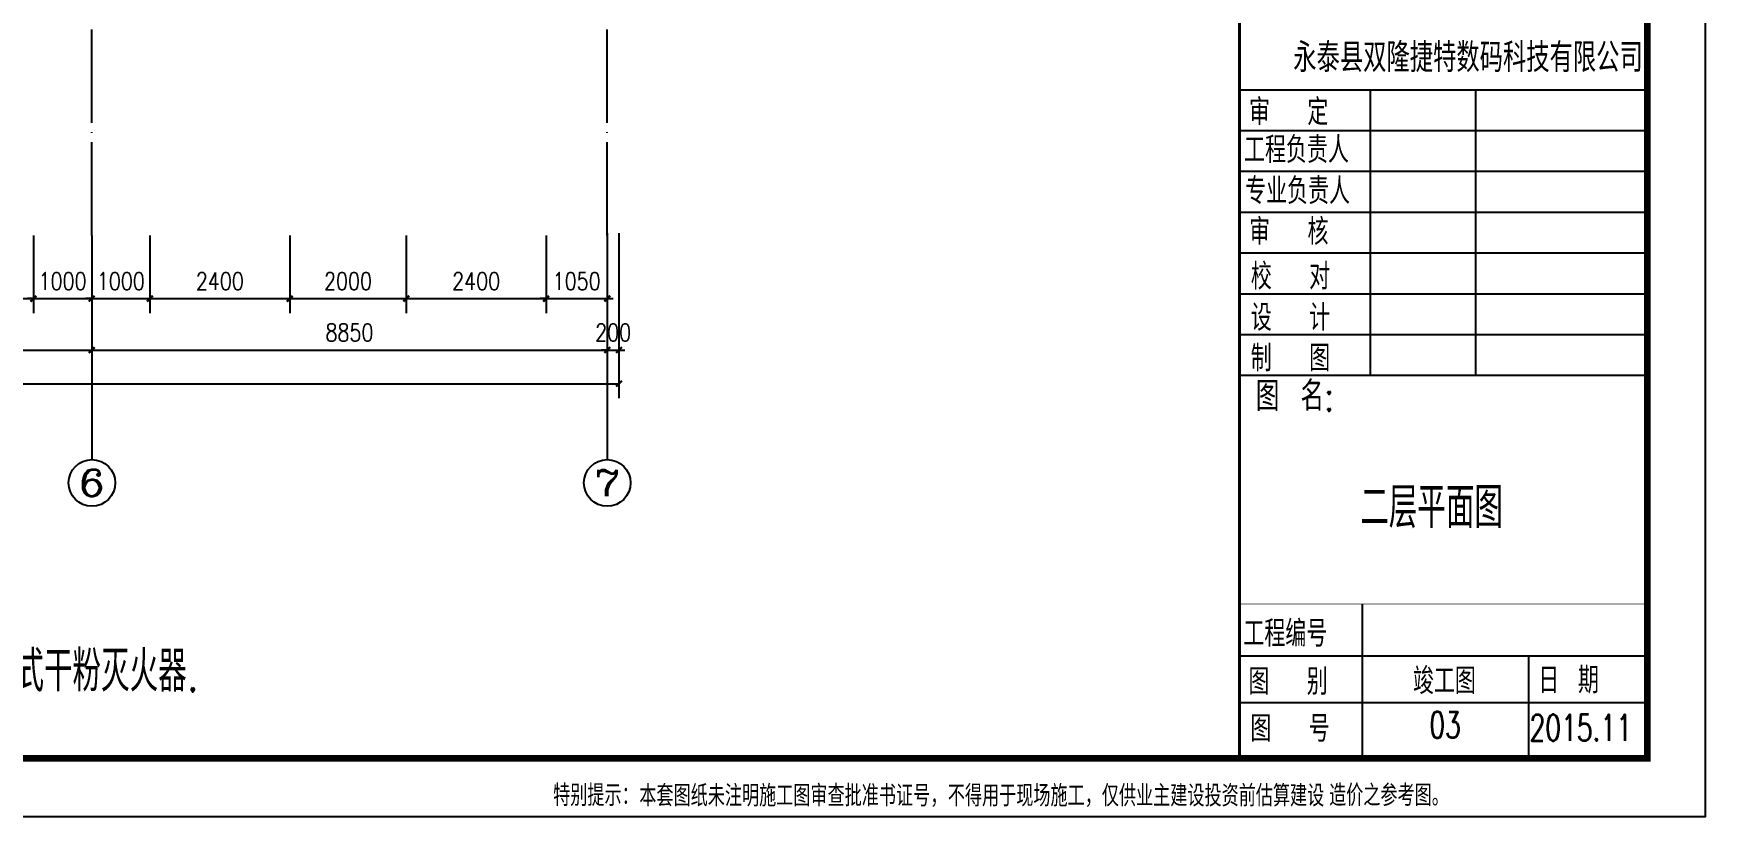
# Model space of a CAD drawing. Header units: millimetres. Extents: x 591771 to 1936534, y -622016 to 355666.
# Drawn here: x 650656 to 679360, y 164228 to 177662 of the extents above; entities that cross this region are included whole.
import ezdxf
from ezdxf.enums import TextEntityAlignment as Align

# ---------------------------------------------------------------- set-up
doc = ezdxf.new("R2010")
doc.units = ezdxf.units.MM
doc.header["$LTSCALE"] = 80
doc.linetypes.add('DOTE', pattern=[2.42, 2, -0.2, 0.02, -0.2])
for name, color, linetype in [('\\M+5BDA8-\\M+5B3DF\\M+5B4E7', 3, 'Continuous'), ('\\M+5BDA8-\\M+5D6E1', 17, 'DOTE'), ('\\M+5BDA8-\\M+5D6E1-\\M+5B1EA\\M+5D7A2', 3, 'Continuous'), ('\\M+5CDBC\\M+5BFF2', 252, 'Continuous'), ('AXIS_TEXT', 7, 'Continuous'), ('HZ', 2, 'Continuous'), ('PUB_TEXT', 7, 'Continuous')]:
    doc.layers.add(name, color=color, linetype=linetype)
doc.styles.add('_HZTXT', font='txt.shx', dxfattribs={"width": 0.8, "bigfont": 'hztxt.shx'})
doc.styles.add('A-AXIS-LABEL', font='COMPLEX', dxfattribs={"bigfont": 'GBCBIG'})
doc.styles.add('COMPLEX', font='COMPLEX')
doc.styles.add('DIM_FONT', font='SIMPLEX.shx', dxfattribs={"width": 0.8})
doc.dimstyles.new('DIMN', dxfattribs={"dimtxt": 300, "dimasz": 100, "dimexe": 250, "dimexo": 300, "dimgap": 150, "dimtad": 1, "dimdec": 0, "dimzin": 0, "dimdsep": 46, "dimtxsty": 'DIM_FONT', "dimblk": 'ARCHTICK', "dimcen": 0.09, "dimclrt": 7, "dimazin": 2, "dimtfac": 1, "dimtdec": 0, "dimtix": 1, "dimtmove": 2, "dimatfit": 3, "dimldrblk": 'ARCHTICK', "dimfxl": 0, "dimtolj": 1, "dimtzin": 0, "dimarcsym": 0})

# ---------------------------------------------------------------- blocks, each defined once
blk = doc.blocks.new('_ArchTick')
at = {"color": 0, "linetype": 'ByBlock', "const_width": 0.4}
blk.add_lwpolyline([(-0.5, -0.5), (0.5, 0.5)], dxfattribs=at)
blk = doc.blocks.new('*D489')
at = {"layer": '\\M+5BDA8-\\M+5B3DF\\M+5B4E7', "color": 0, "lineweight": -2, "transparency": 16777216}
for p, q in [((648256, 174196), (648256, 172863)), ((650656, 174196), (650656, 172863)), ((648256, 173113), (650656, 173113))]:
    blk.add_line(p, q, dxfattribs=at)
at = {"layer": 'Defpoints', "color": 0, "transparency": 16777216}
for p in [(648256, 174496), (650656, 174496), (650656, 173113)]:
    blk.add_point(p, dxfattribs=at)
at = {"layer": '\\M+5BDA8-\\M+5B3DF\\M+5B4E7', "color": 0, "lineweight": -2, "transparency": 16777216, "xscale": 100, "yscale": 100, "zscale": 100, "rotation": 180}
blk.add_blockref('_ArchTick', (648256, 173113), dxfattribs=at)
at = {"layer": '\\M+5BDA8-\\M+5B3DF\\M+5B4E7', "color": 0, "lineweight": -2, "transparency": 16777216, "xscale": 100, "yscale": 100, "zscale": 100}
blk.add_blockref('_ArchTick', (650656, 173113), dxfattribs=at)
at = {"layer": '\\M+5BDA8-\\M+5B3DF\\M+5B4E7', "color": 7, "transparency": 16777216, "insert": (649456, 173413), "char_height": 300, "attachment_point": 5, "style": 'DIM_FONT'}
blk.add_mtext('\\A1;2400', dxfattribs=at)
blk = doc.blocks.new('*D490')
at = {"layer": '\\M+5BDA8-\\M+5B3DF\\M+5B4E7', "color": 0, "lineweight": -2, "transparency": 16777216}
for p, q in [((650656, 174196), (650656, 172863)), ((651656, 174196), (651656, 172863)), ((650656, 173113), (650556, 173113)), ((650656, 173113), (651656, 173113)), ((651656, 173113), (651756, 173113))]:
    blk.add_line(p, q, dxfattribs=at)
at = {"layer": 'Defpoints', "color": 0, "transparency": 16777216}
for p in [(650656, 174496), (651656, 174496), (651656, 173113)]:
    blk.add_point(p, dxfattribs=at)
at = {"layer": '\\M+5BDA8-\\M+5B3DF\\M+5B4E7', "color": 0, "lineweight": -2, "transparency": 16777216, "xscale": 100, "yscale": 100, "zscale": 100}
blk.add_blockref('_ArchTick', (650656, 173113), dxfattribs=at)
at = {"layer": '\\M+5BDA8-\\M+5B3DF\\M+5B4E7', "color": 0, "lineweight": -2, "transparency": 16777216, "xscale": 100, "yscale": 100, "zscale": 100, "rotation": 180}
blk.add_blockref('_ArchTick', (651656, 173113), dxfattribs=at)
at = {"layer": '\\M+5BDA8-\\M+5B3DF\\M+5B4E7', "color": 7, "transparency": 16777216, "insert": (651156, 173413), "char_height": 300, "attachment_point": 5, "style": 'DIM_FONT'}
blk.add_mtext('\\A1;1000', dxfattribs=at)
blk = doc.blocks.new('*D491')
at = {"layer": '\\M+5BDA8-\\M+5B3DF\\M+5B4E7', "color": 0, "lineweight": -2, "transparency": 16777216}
for p, q in [((651656, 174196), (651656, 172863)), ((652656, 174196), (652656, 172863)), ((651656, 173113), (651556, 173113)), ((651656, 173113), (652656, 173113)), ((652656, 173113), (652756, 173113))]:
    blk.add_line(p, q, dxfattribs=at)
at = {"layer": 'Defpoints', "color": 0, "transparency": 16777216}
for p in [(651656, 174496), (652656, 174496), (652656, 173113)]:
    blk.add_point(p, dxfattribs=at)
at = {"layer": '\\M+5BDA8-\\M+5B3DF\\M+5B4E7', "color": 0, "lineweight": -2, "transparency": 16777216, "xscale": 100, "yscale": 100, "zscale": 100}
blk.add_blockref('_ArchTick', (651656, 173113), dxfattribs=at)
at = {"layer": '\\M+5BDA8-\\M+5B3DF\\M+5B4E7', "color": 0, "lineweight": -2, "transparency": 16777216, "xscale": 100, "yscale": 100, "zscale": 100, "rotation": 180}
blk.add_blockref('_ArchTick', (652656, 173113), dxfattribs=at)
at = {"layer": '\\M+5BDA8-\\M+5B3DF\\M+5B4E7', "color": 7, "transparency": 16777216, "insert": (652156, 173413), "char_height": 300, "attachment_point": 5, "style": 'DIM_FONT'}
blk.add_mtext('\\A1;1000', dxfattribs=at)
blk = doc.blocks.new('*D492')
at = {"layer": '\\M+5BDA8-\\M+5B3DF\\M+5B4E7', "color": 0, "lineweight": -2, "transparency": 16777216}
for p, q in [((652656, 174196), (652656, 172863)), ((655056, 174196), (655056, 172863)), ((652656, 173113), (655056, 173113))]:
    blk.add_line(p, q, dxfattribs=at)
at = {"layer": 'Defpoints', "color": 0, "transparency": 16777216}
for p in [(652656, 174496), (655056, 174496), (655056, 173113)]:
    blk.add_point(p, dxfattribs=at)
at = {"layer": '\\M+5BDA8-\\M+5B3DF\\M+5B4E7', "color": 0, "lineweight": -2, "transparency": 16777216, "xscale": 100, "yscale": 100, "zscale": 100, "rotation": 180}
blk.add_blockref('_ArchTick', (652656, 173113), dxfattribs=at)
at = {"layer": '\\M+5BDA8-\\M+5B3DF\\M+5B4E7', "color": 0, "lineweight": -2, "transparency": 16777216, "xscale": 100, "yscale": 100, "zscale": 100}
blk.add_blockref('_ArchTick', (655056, 173113), dxfattribs=at)
at = {"layer": '\\M+5BDA8-\\M+5B3DF\\M+5B4E7', "color": 7, "transparency": 16777216, "insert": (653856, 173413), "char_height": 300, "attachment_point": 5, "style": 'DIM_FONT'}
blk.add_mtext('\\A1;2400', dxfattribs=at)
blk = doc.blocks.new('*D493')
at = {"layer": '\\M+5BDA8-\\M+5B3DF\\M+5B4E7', "color": 0, "lineweight": -2, "transparency": 16777216}
for p, q in [((655056, 174196), (655056, 172863)), ((657056, 174196), (657056, 172863)), ((655056, 173113), (657056, 173113))]:
    blk.add_line(p, q, dxfattribs=at)
at = {"layer": 'Defpoints', "color": 0, "transparency": 16777216}
for p in [(655056, 174496), (657056, 174496), (657056, 173113)]:
    blk.add_point(p, dxfattribs=at)
at = {"layer": '\\M+5BDA8-\\M+5B3DF\\M+5B4E7', "color": 0, "lineweight": -2, "transparency": 16777216, "xscale": 100, "yscale": 100, "zscale": 100, "rotation": 180}
blk.add_blockref('_ArchTick', (655056, 173113), dxfattribs=at)
at = {"layer": '\\M+5BDA8-\\M+5B3DF\\M+5B4E7', "color": 0, "lineweight": -2, "transparency": 16777216, "xscale": 100, "yscale": 100, "zscale": 100}
blk.add_blockref('_ArchTick', (657056, 173113), dxfattribs=at)
at = {"layer": '\\M+5BDA8-\\M+5B3DF\\M+5B4E7', "color": 7, "transparency": 16777216, "insert": (656056, 173413), "char_height": 300, "attachment_point": 5, "style": 'DIM_FONT'}
blk.add_mtext('\\A1;2000', dxfattribs=at)
blk = doc.blocks.new('*D494')
at = {"layer": '\\M+5BDA8-\\M+5B3DF\\M+5B4E7', "color": 0, "lineweight": -2, "transparency": 16777216}
for p, q in [((657056, 174196), (657056, 172863)), ((659456, 174196), (659456, 172863)), ((657056, 173113), (659456, 173113))]:
    blk.add_line(p, q, dxfattribs=at)
at = {"layer": 'Defpoints', "color": 0, "transparency": 16777216}
for p in [(657056, 174496), (659456, 174496), (659456, 173113)]:
    blk.add_point(p, dxfattribs=at)
at = {"layer": '\\M+5BDA8-\\M+5B3DF\\M+5B4E7', "color": 0, "lineweight": -2, "transparency": 16777216, "xscale": 100, "yscale": 100, "zscale": 100, "rotation": 180}
blk.add_blockref('_ArchTick', (657056, 173113), dxfattribs=at)
at = {"layer": '\\M+5BDA8-\\M+5B3DF\\M+5B4E7', "color": 0, "lineweight": -2, "transparency": 16777216, "xscale": 100, "yscale": 100, "zscale": 100}
blk.add_blockref('_ArchTick', (659456, 173113), dxfattribs=at)
at = {"layer": '\\M+5BDA8-\\M+5B3DF\\M+5B4E7', "color": 7, "transparency": 16777216, "insert": (658256, 173413), "char_height": 300, "attachment_point": 5, "style": 'DIM_FONT'}
blk.add_mtext('\\A1;2400', dxfattribs=at)
blk = doc.blocks.new('*D495')
at = {"layer": '\\M+5BDA8-\\M+5B3DF\\M+5B4E7', "color": 0, "lineweight": -2, "transparency": 16777216}
for p, q in [((659456, 174196), (659456, 172863)), ((660507, 174196), (660507, 172863)), ((659456, 173113), (659356, 173113)), ((659456, 173113), (660507, 173113)), ((660507, 173113), (660607, 173113))]:
    blk.add_line(p, q, dxfattribs=at)
at = {"layer": 'Defpoints', "color": 0, "transparency": 16777216}
for p in [(659456, 174496), (660507, 174496), (660507, 173113)]:
    blk.add_point(p, dxfattribs=at)
at = {"layer": '\\M+5BDA8-\\M+5B3DF\\M+5B4E7', "color": 0, "lineweight": -2, "transparency": 16777216, "xscale": 100, "yscale": 100, "zscale": 100}
blk.add_blockref('_ArchTick', (659456, 173113), dxfattribs=at)
at = {"layer": '\\M+5BDA8-\\M+5B3DF\\M+5B4E7', "color": 0, "lineweight": -2, "transparency": 16777216, "xscale": 100, "yscale": 100, "zscale": 100, "rotation": 180}
blk.add_blockref('_ArchTick', (660507, 173113), dxfattribs=at)
at = {"layer": '\\M+5BDA8-\\M+5B3DF\\M+5B4E7', "color": 7, "transparency": 16777216, "insert": (659981, 173413), "char_height": 300, "attachment_point": 5, "style": 'DIM_FONT'}
blk.add_mtext('\\A1;1050', dxfattribs=at)
blk = doc.blocks.new('*D631')
at = {"layer": '\\M+5BDA8-\\M+5B3DF\\M+5B4E7', "color": 0, "lineweight": -2, "transparency": 16777216}
for p, q in [((606206, 173457), (606206, 171403)), ((660707, 173457), (660707, 171403)), ((606206, 171653), (660707, 171653))]:
    blk.add_line(p, q, dxfattribs=at)
at = {"layer": 'Defpoints', "color": 0, "transparency": 16777216}
for p in [(606206, 173757), (660707, 173757), (660707, 171653)]:
    blk.add_point(p, dxfattribs=at)
at = {"layer": '\\M+5BDA8-\\M+5B3DF\\M+5B4E7', "color": 0, "lineweight": -2, "transparency": 16777216, "xscale": 100, "yscale": 100, "zscale": 100}
for p, rotation in [((606206, 171653), 180.0000912769841), ((660707, 171653), 9.127698409130371e-05)]:
    blk.add_blockref('_ArchTick', p, dxfattribs=dict(at, rotation=rotation))
at = {"layer": '\\M+5BDA8-\\M+5B3DF\\M+5B4E7', "color": 7, "transparency": 16777216, "insert": (633456, 171953), "char_height": 300, "attachment_point": 5, "rotation": 0.0001, "style": 'DIM_FONT'}
blk.add_mtext('\\A1;54500', dxfattribs=at)
blk = doc.blocks.new('*D634')
at = {"layer": '\\M+5BDA8-\\M+5B3DF\\M+5B4E7', "color": 0, "lineweight": -2, "transparency": 16777216}
for p, q in [((660507, 174234), (660507, 171981)), ((660707, 174234), (660707, 171981)), ((660507, 172231), (660407, 172231)), ((660507, 172231), (660707, 172231)), ((660707, 172231), (660807, 172231))]:
    blk.add_line(p, q, dxfattribs=at)
at = {"layer": 'Defpoints', "color": 0, "transparency": 16777216}
for p in [(660507, 174534), (660707, 174534), (660707, 172231)]:
    blk.add_point(p, dxfattribs=at)
at = {"layer": '\\M+5BDA8-\\M+5B3DF\\M+5B4E7', "color": 0, "lineweight": -2, "transparency": 16777216, "xscale": 100, "yscale": 100, "zscale": 100}
blk.add_blockref('_ArchTick', (660507, 172231), dxfattribs=at)
at = {"layer": '\\M+5BDA8-\\M+5B3DF\\M+5B4E7', "color": 0, "lineweight": -2, "transparency": 16777216, "xscale": 100, "yscale": 100, "zscale": 100, "rotation": 180}
blk.add_blockref('_ArchTick', (660707, 172231), dxfattribs=at)
at = {"layer": '\\M+5BDA8-\\M+5B3DF\\M+5B4E7', "color": 7, "transparency": 16777216, "insert": (660607, 172531), "char_height": 300, "attachment_point": 5, "style": 'DIM_FONT'}
blk.add_mtext('\\A1;200', dxfattribs=at)
blk = doc.blocks.new('*D653')
at = {"layer": '\\M+5BDA8-\\M+5B3DF\\M+5B4E7', "color": 0, "lineweight": -2, "transparency": 16777216}
for p, q in [((642856, 173290), (642856, 171981)), ((651656, 173290), (651656, 171981)), ((642856, 172231), (651656, 172231))]:
    blk.add_line(p, q, dxfattribs=at)
at = {"layer": 'Defpoints', "color": 0, "transparency": 16777216}
for p in [(642856, 173590), (651656, 173590), (651656, 172231)]:
    blk.add_point(p, dxfattribs=at)
at = {"layer": '\\M+5BDA8-\\M+5B3DF\\M+5B4E7', "color": 0, "lineweight": -2, "transparency": 16777216, "xscale": 100, "yscale": 100, "zscale": 100, "rotation": 180}
blk.add_blockref('_ArchTick', (642856, 172231), dxfattribs=at)
at = {"layer": '\\M+5BDA8-\\M+5B3DF\\M+5B4E7', "color": 0, "lineweight": -2, "transparency": 16777216, "xscale": 100, "yscale": 100, "zscale": 100}
blk.add_blockref('_ArchTick', (651656, 172231), dxfattribs=at)
at = {"layer": '\\M+5BDA8-\\M+5B3DF\\M+5B4E7', "color": 7, "transparency": 16777216, "insert": (647256, 172531), "char_height": 300, "attachment_point": 5, "style": 'DIM_FONT'}
blk.add_mtext('\\A1;8800', dxfattribs=at)
blk = doc.blocks.new('*D654')
at = {"layer": '\\M+5BDA8-\\M+5B3DF\\M+5B4E7', "color": 0, "lineweight": -2, "transparency": 16777216}
for p, q in [((651656, 173290), (651656, 171981)), ((660507, 173290), (660507, 171981)), ((651656, 172231), (660507, 172231))]:
    blk.add_line(p, q, dxfattribs=at)
at = {"layer": 'Defpoints', "color": 0, "transparency": 16777216}
for p in [(651656, 173590), (660507, 173590), (660507, 172231)]:
    blk.add_point(p, dxfattribs=at)
at = {"layer": '\\M+5BDA8-\\M+5B3DF\\M+5B4E7', "color": 0, "lineweight": -2, "transparency": 16777216, "xscale": 100, "yscale": 100, "zscale": 100, "rotation": 180}
blk.add_blockref('_ArchTick', (651656, 172231), dxfattribs=at)
at = {"layer": '\\M+5BDA8-\\M+5B3DF\\M+5B4E7', "color": 0, "lineweight": -2, "transparency": 16777216, "xscale": 100, "yscale": 100, "zscale": 100}
blk.add_blockref('_ArchTick', (660507, 172231), dxfattribs=at)
at = {"layer": '\\M+5BDA8-\\M+5B3DF\\M+5B4E7', "color": 7, "transparency": 16777216, "insert": (656081, 172531), "char_height": 300, "attachment_point": 5, "style": 'DIM_FONT'}
blk.add_mtext('\\A1;8850', dxfattribs=at)
blk = doc.blocks.new('_AXISO')
blk.add_circle((0, 0), 0.5)
at = {"layer": 'AXIS_TEXT', "style": 'COMPLEX'}
blk.add_attdef('A', text='', height=0.56, dxfattribs=at).set_placement((-0.25, -0.28), (0.25, -0.28), align=Align.FIT)

msp = doc.modelspace()

# ---------------------------------------------------------------- linework, layer by layer
at = {"layer": '\\M+5BDA8-\\M+5D6E1', "ltscale": 10}
for p, q in [((651656.2, 174195.8), (651656.2, 215409.7)), ((660506.5, 174195.8), (660506.5, 215409.7))]:
    msp.add_line(p, q, dxfattribs=at)
at = {"layer": '\\M+5BDA8-\\M+5D6E1-\\M+5B1EA\\M+5D7A2'}
for p, q in [((660506.5, 172693.9), (660506.5, 170352.2)), ((651660.5, 172054.1), (651660.5, 170352.2))]:
    msp.add_line(p, q, dxfattribs=at)
at = {"layer": '\\M+5CDBC\\M+5BFF2', "color": 2}
for p, q in [((671359.7, 176698.1), (678359.9, 176698.1)), ((673601.5, 176698.1), (673601.5, 171798.1)), ((673601.5, 176698.1), (673601.5, 171798.1)), ((675409.1, 176698.1), (675409.1, 171798.1)), ((675409.1, 176698.1), (675409.1, 171798.1)), ((671359.7, 175998.1), (678359.9, 175998.1)), ((671359.7, 175298.1), (678359.9, 175298.1)), ((671359.7, 174598.1), (678359.9, 174598.1)), ((671359.7, 173898.1), (678359.9, 173898.1)), ((671359.7, 173198.1), (678359.9, 173198.1)), ((671359.7, 172498.1), (678359.9, 172498.1)), ((671359.7, 171798.1), (678359.9, 171798.1)), ((673463, 167874.2), (673463, 165227.6)), ((671359.7, 166986.3), (678359.9, 166986.3)), ((676319.9, 166986.3), (676319.9, 165227.6)), ((671359.7, 166182.1), (678359.9, 166182.1))]:
    msp.add_line(p, q, dxfattribs=at)
msp.add_lwpolyline([(595259.9, 164227.6), (679359.9, 164227.6), (679359.9, 223627.6), (595259.9, 223627.6)], close=True, dxfattribs=at)
at = {"layer": '\\M+5CDBC\\M+5BFF2', "color": 2, "const_width": 112.5}
msp.add_lwpolyline([(596260, 165227.6), (678359.9, 165227.6), (678359.9, 222627.6), (596260, 222627.6)], close=True, dxfattribs=at)
at = {"layer": '\\M+5CDBC\\M+5BFF2', "color": 2}
for points, const_width in [([(671359.7, 165227.6), (671359.7, 222627.6)], 56.2), ([(671359.7, 176698.1), (678359.9, 176698.1)], 11.2), ([(671359.7, 171798.1), (678359.9, 171798.1)], 15), ([(671359.7, 167874.2), (678359.9, 167874.2)], 15), ([(671359.7, 167874.2), (678359.9, 167874.2)], 15)]:
    msp.add_lwpolyline(points, dxfattribs=dict(at, const_width=const_width))

# ---------------------------------------------------------------- block references
at = {"layer": '\\M+5BDA8-\\M+5D6E1-\\M+5B1EA\\M+5D7A2'}
ref = msp.add_blockref('_AXISO', (651660.5, 169952.2), dxfattribs=dict(at, xscale=800, yscale=800, zscale=800))
ref.add_attrib('A', '6', dxfattribs={"layer": 'AXIS_TEXT', "height": 452.5, "style": 'A-AXIS-LABEL', "width": 1.5}).set_placement((651434.2, 169725.9), (651886.8, 169725.9), align=Align.FIT)
ref = msp.add_blockref('_AXISO', (660506.5, 169952.2), dxfattribs=dict(at, xscale=800, yscale=800, zscale=800))
ref.add_attrib('A', '7', dxfattribs={"layer": 'AXIS_TEXT', "height": 452.5, "style": 'A-AXIS-LABEL', "width": 1.5}).set_placement((660280.3, 169725.9), (660732.8, 169725.9), align=Align.FIT)

# ---------------------------------------------------------------- texts
at = {"color": 4, "style": '_HZTXT', "width": 0.7}
for s, p in [('03', (674618.6, 165575.4)), ('2015.11', (676338.9, 165525.5))]:
    msp.add_text(s, height=450, dxfattribs=at).set_placement(p)
at = {"layer": '\\M+5CDBC\\M+5BFF2', "color": 2, "style": '_HZTXT', "width": 0.8}
for s, height, p in [('审  定 ', 450, (671521.8, 176089.3)), ('工程负责人', 450, (671437.3, 175440.6)), ('专业负责人', 450, (671456.2, 174735.2)), ('审  核', 450, (671525, 174035.8)), ('校  对 ', 450, (671554.2, 173269.1)), ('设  计 ', 450, (671554.2, 172562.2)), ('制  图 ', 450, (671554.2, 171864.7)), ('图 名:', 506.25, (671639.9, 171187.6)), ('工程编号', 450, (671426.1, 167141.2)), ('图  别', 450, (671513.3, 166316)), ('竣工图', 450, (674336.6, 166328.6)), ('日 期', 450, (676487.8, 166341)), ('图  号', 450, (671546.7, 165509.7))]:
    msp.add_text(s, height=height, dxfattribs=at).set_placement(p)
at = {"layer": 'HZ', "color": 1, "style": '_HZTXT', "width": 0.8}
for s, p in [('特别提示：', (659577.4, 164407.8)), ('本套图纸未注明施工图审查批准书证号，', (661056.8, 164400.7)), ('不得用于现场施工，仅供业主建设投资前估算建设', (666352.4, 164400.1)), ('造价之参考图。', (672897.3, 164407.5))]:
    msp.add_text(s, height=367.2, rotation=0.0025, dxfattribs=at).set_placement(p)
at = {"layer": 'PUB_TEXT', "style": '_HZTXT', "width": 0.8}
msp.add_text('永泰县双隆捷特数码科技有限公司', height=500, dxfattribs=at).set_placement((672282.4, 176999.8))
at = {"layer": 'PUB_TEXT', "lineweight": 25, "style": '_HZTXT', "width": 0.7}
for s, p in [('二层平面图', (673432.3, 169179.9)), ('3.本层设置6处(2具/处)MF/ABC3(2A)磷酸铵盐手提式干粉灭火器.', (637047.2, 166372.7))]:
    msp.add_text(s, height=700, dxfattribs=at).set_placement(p)

# ---------------------------------------------------------------- dimensions: what is measured, and where the dimension line sits
at = {"layer": '\\M+5BDA8-\\M+5B3DF\\M+5B4E7'}
for p1, p2, distance, picture, middle in [((660506.5, 174534.2), (660706.5, 174534.2), -2303.3, '*D634', (660606.5, 172530.9)), ((648256.2, 174495.8), (650656.2, 174495.8), -1383.2, '*D489', (649456.2, 173412.6)), ((650656.2, 174495.8), (651656.2, 174495.8), -1383.2, '*D490', (651156.2, 173412.6)), ((651656.2, 174495.8), (652656.2, 174495.8), -1383.2, '*D491', (652156.2, 173412.6)), ((652656.2, 174495.8), (655056.2, 174495.8), -1383.2, '*D492', (653856.2, 173412.6)), ((655056.2, 174495.8), (657056.1, 174495.8), -1383.2, '*D493', (656056.2, 173412.6)), ((657056.1, 174495.8), (659456.1, 174495.8), -1383.2, '*D494', (658256.1, 173412.6)), ((659456.1, 174495.8), (660506.5, 174495.8), -1383.2, '*D495', (659981.3, 173412.6)), ((606206.1, 173757.3), (660706.5, 173757.4), -2103.9, '*D631', (633456.3, 171953.4)), ((642856.2, 173589.6), (651656.2, 173589.6), -1358.6, '*D653', (647256.2, 172530.9)), ((651656.2, 173589.6), (660506.5, 173589.6), -1358.6, '*D654', (656081.4, 172530.9))]:
    dim = msp.add_aligned_dim(p1=p1, p2=p2, distance=distance, dimstyle='DIMN', dxfattribs=at)
    dim.commit()
    dim.dimension.update_dxf_attribs({"geometry": picture, "text_midpoint": middle})

doc.saveas('drawing.dxf')
